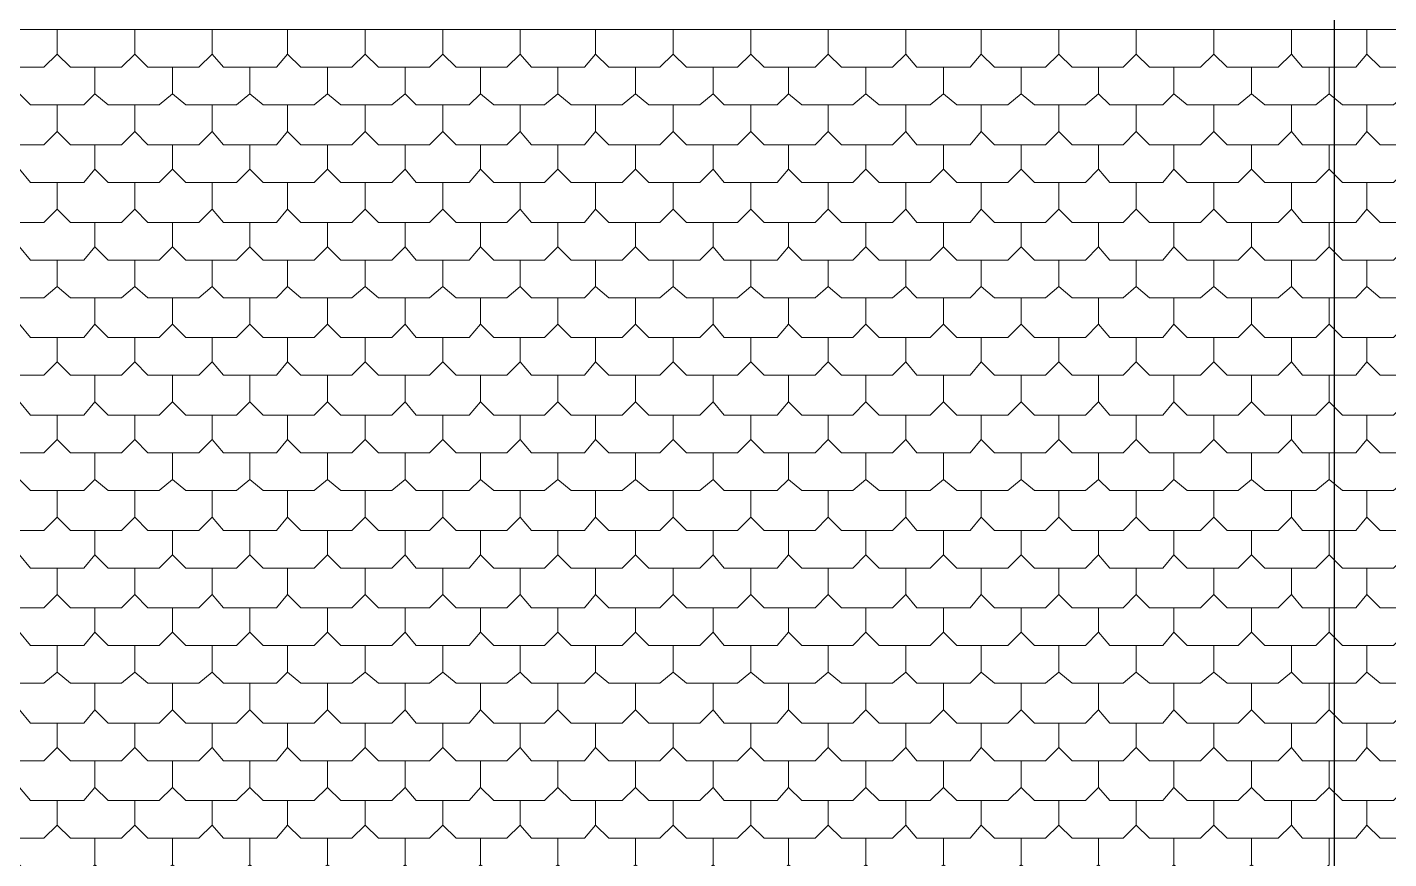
# Model space of a CAD drawing. Header units: millimetres. Extents: x -59 to 47, y 152 to 919.
# Drawn here: x -0.12 to 7.76, y 612.85 to 617.66 of the extents above; entities that cross this region are included whole.
import ezdxf

# ---------------------------------------------------------------- set-up
doc = ezdxf.new("R2010")
doc.units = ezdxf.units.MM
doc.layers.add('PDF_014408$BL-ROOF', color=7, linetype='Continuous')

msp = doc.modelspace()

# ---------------------------------------------------------------- linework, layer by layer
msp.add_line((7.4469, 490.7135), (7.4469, 822.7256))
at = {"layer": 'PDF_014408$BL-ROOF', "lineweight": 9}
msp.add_lwpolyline([(-49.6944, 617.6501), (-40.2316, 608.1873), (-32.5383, 608.1873), (-32.5383, 615.7909), (-9.4968, 615.7909), (-9.4968, 609.2259), (7.7619, 609.2259), (7.7619, 608.7771), (16.6349, 617.6501)], close=True, dxfattribs=at)
for points in [[(-0.393, 617.509), (-0.316, 617.4321), (-0.0211, 617.4321), (0.0558, 617.509), (0.0558, 617.6501)], [(0.0558, 617.509), (0.1327, 617.4321), (0.4276, 617.4321), (0.5046, 617.509), (0.5046, 617.6501)], [(0.5046, 617.509), (0.5815, 617.4321), (0.8764, 617.4321), (0.9533, 617.509), (0.9533, 617.6501)], [(0.9533, 617.509), (1.0175, 617.4321), (1.3252, 617.4321), (1.3893, 617.509), (1.3893, 617.6501)], [(1.3893, 617.509), (1.4662, 617.4321), (1.7611, 617.4321), (1.8381, 617.509), (1.8381, 617.6501)], [(1.8381, 617.509), (1.915, 617.4321), (2.2099, 617.4321), (2.2869, 617.509), (2.2869, 617.6501)], [(2.2869, 617.509), (2.3638, 617.4321), (2.6587, 617.4321), (2.7356, 617.509), (2.7356, 617.6501)], [(2.7356, 617.509), (2.7997, 617.4321), (3.1075, 617.4321), (3.1716, 617.509), (3.1716, 617.6501)], [(3.1716, 617.509), (3.2485, 617.4321), (3.5434, 617.4321), (3.6204, 617.509), (3.6204, 617.6501)], [(3.6204, 617.509), (3.6973, 617.4321), (3.9922, 617.4321), (4.0691, 617.509), (4.0691, 617.6501)], [(4.0691, 617.509), (4.1461, 617.4321), (4.441, 617.4321), (4.5179, 617.509), (4.5179, 617.6501)], [(4.5179, 617.509), (4.5949, 617.4321), (4.8898, 617.4321), (4.9667, 617.509), (4.9667, 617.6501)], [(4.9667, 617.509), (5.0308, 617.4321), (5.3385, 617.4321), (5.4027, 617.509), (5.4027, 617.6501)], [(5.4027, 617.509), (5.4796, 617.4321), (5.7745, 617.4321), (5.8514, 617.509), (5.8514, 617.6501)], [(5.8514, 617.509), (5.9284, 617.4321), (6.2233, 617.4321), (6.3002, 617.509), (6.3002, 617.6501)], [(6.3002, 617.509), (6.3771, 617.4321), (6.6721, 617.4321), (6.749, 617.509), (6.749, 617.6501)], [(6.749, 617.509), (6.8259, 617.4321), (7.1208, 617.4321), (7.1978, 617.509), (7.1978, 617.6501)], [(7.1978, 617.509), (7.2619, 617.4321), (7.5696, 617.4321), (7.6337, 617.509), (7.6337, 617.6501)], [(7.6337, 617.509), (7.7107, 617.4321), (8.0056, 617.4321), (8.0825, 617.509), (8.0825, 617.6501)], [(-0.1622, 617.2782), (-0.0981, 617.2141), (0.2097, 617.2141), (0.2738, 617.2782), (0.2738, 617.4321)], [(0.2738, 617.2782), (0.3507, 617.2141), (0.6456, 617.2141), (0.7225, 617.2782), (0.7225, 617.4321)], [(0.7225, 617.2782), (0.7995, 617.2141), (1.0944, 617.2141), (1.1713, 617.2782), (1.1713, 617.4321)], [(1.1713, 617.2782), (1.2483, 617.2141), (1.5432, 617.2141), (1.6201, 617.2782), (1.6201, 617.4321)], [(1.6201, 617.2782), (1.697, 617.2141), (1.9919, 617.2141), (2.0689, 617.2782), (2.0689, 617.4321)], [(2.0689, 617.2782), (2.133, 617.2141), (2.4407, 617.2141), (2.5048, 617.2782), (2.5048, 617.4321)], [(2.5048, 617.2782), (2.5818, 617.2141), (2.8767, 617.2141), (2.9536, 617.2782), (2.9536, 617.4321)], [(2.9536, 617.2782), (3.0305, 617.2141), (3.3255, 617.2141), (3.4024, 617.2782), (3.4024, 617.4321)], [(3.4024, 617.2782), (3.4793, 617.2141), (3.7742, 617.2141), (3.8512, 617.2782), (3.8512, 617.4321)], [(3.8512, 617.2782), (3.9153, 617.2141), (4.223, 617.2141), (4.2871, 617.2782), (4.2871, 617.4321)], [(4.2871, 617.2782), (4.3641, 617.2141), (4.659, 617.2141), (4.7359, 617.2782), (4.7359, 617.4321)], [(4.7359, 617.2782), (4.8128, 617.2141), (5.1077, 617.2141), (5.1847, 617.2782), (5.1847, 617.4321)], [(5.1847, 617.2782), (5.2616, 617.2141), (5.5565, 617.2141), (5.6335, 617.2782), (5.6335, 617.4321)], [(5.6335, 617.2782), (5.7104, 617.2141), (6.0053, 617.2141), (6.0822, 617.2782), (6.0822, 617.4321)], [(6.0822, 617.2782), (6.1463, 617.2141), (6.4541, 617.2141), (6.5182, 617.2782), (6.5182, 617.4321)], [(6.5182, 617.2782), (6.5951, 617.2141), (6.89, 617.2141), (6.967, 617.2782), (6.967, 617.4321)], [(6.967, 617.2782), (7.0439, 617.2141), (7.3388, 617.2141), (7.4157, 617.2782), (7.4157, 617.4321)], [(7.4157, 617.2782), (7.4927, 617.2141), (7.7876, 617.2141), (7.8645, 617.2782), (7.8645, 617.4321)], [(-0.393, 617.0603), (-0.316, 616.9833), (-0.0211, 616.9833), (0.0558, 617.0603), (0.0558, 617.2141)], [(0.0558, 617.0603), (0.1327, 616.9833), (0.4276, 616.9833), (0.5046, 617.0603), (0.5046, 617.2141)], [(0.5046, 617.0603), (0.5815, 616.9833), (0.8764, 616.9833), (0.9533, 617.0603), (0.9533, 617.2141)], [(0.9533, 617.0603), (1.0175, 616.9833), (1.3252, 616.9833), (1.3893, 617.0603), (1.3893, 617.2141)], [(1.3893, 617.0603), (1.4662, 616.9833), (1.7611, 616.9833), (1.8381, 617.0603), (1.8381, 617.2141)], [(1.8381, 617.0603), (1.915, 616.9833), (2.2099, 616.9833), (2.2869, 617.0603), (2.2869, 617.2141)], [(2.2869, 617.0603), (2.3638, 616.9833), (2.6587, 616.9833), (2.7356, 617.0603), (2.7356, 617.2141)], [(2.7356, 617.0603), (2.7997, 616.9833), (3.1075, 616.9833), (3.1716, 617.0603), (3.1716, 617.2141)], [(3.1716, 617.0603), (3.2485, 616.9833), (3.5434, 616.9833), (3.6204, 617.0603), (3.6204, 617.2141)], [(3.6204, 617.0603), (3.6973, 616.9833), (3.9922, 616.9833), (4.0691, 617.0603), (4.0691, 617.2141)], [(4.0691, 617.0603), (4.1461, 616.9833), (4.441, 616.9833), (4.5179, 617.0603), (4.5179, 617.2141)], [(4.5179, 617.0603), (4.5949, 616.9833), (4.8898, 616.9833), (4.9667, 617.0603), (4.9667, 617.2141)], [(4.9667, 617.0603), (5.0308, 616.9833), (5.3385, 616.9833), (5.4027, 617.0603), (5.4027, 617.2141)], [(5.4027, 617.0603), (5.4796, 616.9833), (5.7745, 616.9833), (5.8514, 617.0603), (5.8514, 617.2141)], [(5.8514, 617.0603), (5.9284, 616.9833), (6.2233, 616.9833), (6.3002, 617.0603), (6.3002, 617.2141)], [(6.3002, 617.0603), (6.3771, 616.9833), (6.6721, 616.9833), (6.749, 617.0603), (6.749, 617.2141)], [(6.749, 617.0603), (6.8259, 616.9833), (7.1208, 616.9833), (7.1978, 617.0603), (7.1978, 617.2141)], [(7.1978, 617.0603), (7.2619, 616.9833), (7.5696, 616.9833), (7.6337, 617.0603), (7.6337, 617.2141)], [(7.6337, 617.0603), (7.7107, 616.9833), (8.0056, 616.9833), (8.0825, 617.0603), (8.0825, 617.2141)], [(-0.1622, 616.8423), (-0.0981, 616.7653), (0.2097, 616.7653), (0.2738, 616.8423), (0.2738, 616.9833)], [(0.2738, 616.8423), (0.3507, 616.7653), (0.6456, 616.7653), (0.7225, 616.8423), (0.7225, 616.9833)], [(0.7225, 616.8423), (0.7995, 616.7653), (1.0944, 616.7653), (1.1713, 616.8423), (1.1713, 616.9833)], [(1.1713, 616.8423), (1.2483, 616.7653), (1.5432, 616.7653), (1.6201, 616.8423), (1.6201, 616.9833)], [(1.6201, 616.8423), (1.697, 616.7653), (1.9919, 616.7653), (2.0689, 616.8423), (2.0689, 616.9833)], [(2.0689, 616.8423), (2.133, 616.7653), (2.4407, 616.7653), (2.5048, 616.8423), (2.5048, 616.9833)], [(2.5048, 616.8423), (2.5818, 616.7653), (2.8767, 616.7653), (2.9536, 616.8423), (2.9536, 616.9833)], [(2.9536, 616.8423), (3.0305, 616.7653), (3.3255, 616.7653), (3.4024, 616.8423), (3.4024, 616.9833)], [(3.4024, 616.8423), (3.4793, 616.7653), (3.7742, 616.7653), (3.8512, 616.8423), (3.8512, 616.9833)], [(3.8512, 616.8423), (3.9153, 616.7653), (4.223, 616.7653), (4.2871, 616.8423), (4.2871, 616.9833)], [(4.2871, 616.8423), (4.3641, 616.7653), (4.659, 616.7653), (4.7359, 616.8423), (4.7359, 616.9833)], [(4.7359, 616.8423), (4.8128, 616.7653), (5.1077, 616.7653), (5.1847, 616.8423), (5.1847, 616.9833)], [(5.1847, 616.8423), (5.2616, 616.7653), (5.5565, 616.7653), (5.6335, 616.8423), (5.6335, 616.9833)], [(5.6335, 616.8423), (5.7104, 616.7653), (6.0053, 616.7653), (6.0822, 616.8423), (6.0822, 616.9833)], [(6.0822, 616.8423), (6.1463, 616.7653), (6.4541, 616.7653), (6.5182, 616.8423), (6.5182, 616.9833)], [(6.5182, 616.8423), (6.5951, 616.7653), (6.89, 616.7653), (6.967, 616.8423), (6.967, 616.9833)], [(6.967, 616.8423), (7.0439, 616.7653), (7.3388, 616.7653), (7.4157, 616.8423), (7.4157, 616.9833)], [(7.4157, 616.8423), (7.4927, 616.7653), (7.7876, 616.7653), (7.8645, 616.8423), (7.8645, 616.9833)], [(-0.393, 616.6115), (-0.316, 616.5345), (-0.0211, 616.5345), (0.0558, 616.6115), (0.0558, 616.7653)], [(0.0558, 616.6115), (0.1327, 616.5345), (0.4276, 616.5345), (0.5046, 616.6115), (0.5046, 616.7653)], [(0.5046, 616.6115), (0.5815, 616.5345), (0.8764, 616.5345), (0.9533, 616.6115), (0.9533, 616.7653)], [(0.9533, 616.6115), (1.0175, 616.5345), (1.3252, 616.5345), (1.3893, 616.6115), (1.3893, 616.7653)], [(1.3893, 616.6115), (1.4662, 616.5345), (1.7611, 616.5345), (1.8381, 616.6115), (1.8381, 616.7653)], [(1.8381, 616.6115), (1.915, 616.5345), (2.2099, 616.5345), (2.2869, 616.6115), (2.2869, 616.7653)], [(2.2869, 616.6115), (2.3638, 616.5345), (2.6587, 616.5345), (2.7356, 616.6115), (2.7356, 616.7653)], [(2.7356, 616.6115), (2.7997, 616.5345), (3.1075, 616.5345), (3.1716, 616.6115), (3.1716, 616.7653)], [(3.1716, 616.6115), (3.2485, 616.5345), (3.5434, 616.5345), (3.6204, 616.6115), (3.6204, 616.7653)], [(3.6204, 616.6115), (3.6973, 616.5345), (3.9922, 616.5345), (4.0691, 616.6115), (4.0691, 616.7653)], [(4.0691, 616.6115), (4.1461, 616.5345), (4.441, 616.5345), (4.5179, 616.6115), (4.5179, 616.7653)], [(4.5179, 616.6115), (4.5949, 616.5345), (4.8898, 616.5345), (4.9667, 616.6115), (4.9667, 616.7653)], [(4.9667, 616.6115), (5.0308, 616.5345), (5.3385, 616.5345), (5.4027, 616.6115), (5.4027, 616.7653)], [(5.4027, 616.6115), (5.4796, 616.5345), (5.7745, 616.5345), (5.8514, 616.6115), (5.8514, 616.7653)], [(5.8514, 616.6115), (5.9284, 616.5345), (6.2233, 616.5345), (6.3002, 616.6115), (6.3002, 616.7653)], [(6.3002, 616.6115), (6.3771, 616.5345), (6.6721, 616.5345), (6.749, 616.6115), (6.749, 616.7653)], [(6.749, 616.6115), (6.8259, 616.5345), (7.1208, 616.5345), (7.1978, 616.6115), (7.1978, 616.7653)], [(7.1978, 616.6115), (7.2619, 616.5345), (7.5696, 616.5345), (7.6337, 616.6115), (7.6337, 616.7653)], [(7.6337, 616.6115), (7.7107, 616.5345), (8.0056, 616.5345), (8.0825, 616.6115), (8.0825, 616.7653)], [(-0.1622, 616.3935), (-0.0981, 616.3166), (0.2097, 616.3166), (0.2738, 616.3935), (0.2738, 616.5345)], [(0.2738, 616.3935), (0.3507, 616.3166), (0.6456, 616.3166), (0.7225, 616.3935), (0.7225, 616.5345)], [(0.7225, 616.3935), (0.7995, 616.3166), (1.0944, 616.3166), (1.1713, 616.3935), (1.1713, 616.5345)], [(1.1713, 616.3935), (1.2483, 616.3166), (1.5432, 616.3166), (1.6201, 616.3935), (1.6201, 616.5345)], [(1.6201, 616.3935), (1.697, 616.3166), (1.9919, 616.3166), (2.0689, 616.3935), (2.0689, 616.5345)], [(2.0689, 616.3935), (2.133, 616.3166), (2.4407, 616.3166), (2.5048, 616.3935), (2.5048, 616.5345)], [(2.5048, 616.3935), (2.5818, 616.3166), (2.8767, 616.3166), (2.9536, 616.3935), (2.9536, 616.5345)], [(2.9536, 616.3935), (3.0305, 616.3166), (3.3255, 616.3166), (3.4024, 616.3935), (3.4024, 616.5345)], [(3.4024, 616.3935), (3.4793, 616.3166), (3.7742, 616.3166), (3.8512, 616.3935), (3.8512, 616.5345)], [(3.8512, 616.3935), (3.9153, 616.3166), (4.223, 616.3166), (4.2871, 616.3935), (4.2871, 616.5345)], [(4.2871, 616.3935), (4.3641, 616.3166), (4.659, 616.3166), (4.7359, 616.3935), (4.7359, 616.5345)], [(4.7359, 616.3935), (4.8128, 616.3166), (5.1077, 616.3166), (5.1847, 616.3935), (5.1847, 616.5345)], [(5.1847, 616.3935), (5.2616, 616.3166), (5.5565, 616.3166), (5.6335, 616.3935), (5.6335, 616.5345)], [(5.6335, 616.3935), (5.7104, 616.3166), (6.0053, 616.3166), (6.0822, 616.3935), (6.0822, 616.5345)], [(6.0822, 616.3935), (6.1463, 616.3166), (6.4541, 616.3166), (6.5182, 616.3935), (6.5182, 616.5345)], [(6.5182, 616.3935), (6.5951, 616.3166), (6.89, 616.3166), (6.967, 616.3935), (6.967, 616.5345)], [(6.967, 616.3935), (7.0439, 616.3166), (7.3388, 616.3166), (7.4157, 616.3935), (7.4157, 616.5345)], [(7.4157, 616.3935), (7.4927, 616.3166), (7.7876, 616.3166), (7.8645, 616.3935), (7.8645, 616.5345)], [(-0.393, 616.1627), (-0.316, 616.0986), (-0.0211, 616.0986), (0.0558, 616.1627), (0.0558, 616.3166)], [(0.0558, 616.1627), (0.1327, 616.0986), (0.4276, 616.0986), (0.5046, 616.1627), (0.5046, 616.3166)], [(0.5046, 616.1627), (0.5815, 616.0986), (0.8764, 616.0986), (0.9533, 616.1627), (0.9533, 616.3166)], [(0.9533, 616.1627), (1.0175, 616.0986), (1.3252, 616.0986), (1.3893, 616.1627), (1.3893, 616.3166)], [(1.3893, 616.1627), (1.4662, 616.0986), (1.7611, 616.0986), (1.8381, 616.1627), (1.8381, 616.3166)], [(1.8381, 616.1627), (1.915, 616.0986), (2.2099, 616.0986), (2.2869, 616.1627), (2.2869, 616.3166)], [(2.2869, 616.1627), (2.3638, 616.0986), (2.6587, 616.0986), (2.7356, 616.1627), (2.7356, 616.3166)], [(2.7356, 616.1627), (2.7997, 616.0986), (3.1075, 616.0986), (3.1716, 616.1627), (3.1716, 616.3166)], [(3.1716, 616.1627), (3.2485, 616.0986), (3.5434, 616.0986), (3.6204, 616.1627), (3.6204, 616.3166)], [(3.6204, 616.1627), (3.6973, 616.0986), (3.9922, 616.0986), (4.0691, 616.1627), (4.0691, 616.3166)], [(4.0691, 616.1627), (4.1461, 616.0986), (4.441, 616.0986), (4.5179, 616.1627), (4.5179, 616.3166)], [(4.5179, 616.1627), (4.5949, 616.0986), (4.8898, 616.0986), (4.9667, 616.1627), (4.9667, 616.3166)], [(4.9667, 616.1627), (5.0308, 616.0986), (5.3385, 616.0986), (5.4027, 616.1627), (5.4027, 616.3166)], [(5.4027, 616.1627), (5.4796, 616.0986), (5.7745, 616.0986), (5.8514, 616.1627), (5.8514, 616.3166)], [(5.8514, 616.1627), (5.9284, 616.0986), (6.2233, 616.0986), (6.3002, 616.1627), (6.3002, 616.3166)], [(6.3002, 616.1627), (6.3771, 616.0986), (6.6721, 616.0986), (6.749, 616.1627), (6.749, 616.3166)], [(6.749, 616.1627), (6.8259, 616.0986), (7.1208, 616.0986), (7.1978, 616.1627), (7.1978, 616.3166)], [(7.1978, 616.1627), (7.2619, 616.0986), (7.5696, 616.0986), (7.6337, 616.1627), (7.6337, 616.3166)], [(7.6337, 616.1627), (7.7107, 616.0986), (8.0056, 616.0986), (8.0825, 616.1627), (8.0825, 616.3166)], [(-0.1622, 615.9447), (-0.0981, 615.8678), (0.2097, 615.8678), (0.2738, 615.9447), (0.2738, 616.0986)], [(0.2738, 615.9447), (0.3507, 615.8678), (0.6456, 615.8678), (0.7225, 615.9447), (0.7225, 616.0986)], [(0.7225, 615.9447), (0.7995, 615.8678), (1.0944, 615.8678), (1.1713, 615.9447), (1.1713, 616.0986)], [(1.1713, 615.9447), (1.2483, 615.8678), (1.5432, 615.8678), (1.6201, 615.9447), (1.6201, 616.0986)], [(1.6201, 615.9447), (1.697, 615.8678), (1.9919, 615.8678), (2.0689, 615.9447), (2.0689, 616.0986)], [(2.0689, 615.9447), (2.133, 615.8678), (2.4407, 615.8678), (2.5048, 615.9447), (2.5048, 616.0986)], [(2.5048, 615.9447), (2.5818, 615.8678), (2.8767, 615.8678), (2.9536, 615.9447), (2.9536, 616.0986)], [(2.9536, 615.9447), (3.0305, 615.8678), (3.3255, 615.8678), (3.4024, 615.9447), (3.4024, 616.0986)], [(3.4024, 615.9447), (3.4793, 615.8678), (3.7742, 615.8678), (3.8512, 615.9447), (3.8512, 616.0986)], [(3.8512, 615.9447), (3.9153, 615.8678), (4.223, 615.8678), (4.2871, 615.9447), (4.2871, 616.0986)], [(4.2871, 615.9447), (4.3641, 615.8678), (4.659, 615.8678), (4.7359, 615.9447), (4.7359, 616.0986)], [(4.7359, 615.9447), (4.8128, 615.8678), (5.1077, 615.8678), (5.1847, 615.9447), (5.1847, 616.0986)], [(5.1847, 615.9447), (5.2616, 615.8678), (5.5565, 615.8678), (5.6335, 615.9447), (5.6335, 616.0986)], [(5.6335, 615.9447), (5.7104, 615.8678), (6.0053, 615.8678), (6.0822, 615.9447), (6.0822, 616.0986)], [(6.0822, 615.9447), (6.1463, 615.8678), (6.4541, 615.8678), (6.5182, 615.9447), (6.5182, 616.0986)], [(6.5182, 615.9447), (6.5951, 615.8678), (6.89, 615.8678), (6.967, 615.9447), (6.967, 616.0986)], [(6.967, 615.9447), (7.0439, 615.8678), (7.3388, 615.8678), (7.4157, 615.9447), (7.4157, 616.0986)], [(7.4157, 615.9447), (7.4927, 615.8678), (7.7876, 615.8678), (7.8645, 615.9447), (7.8645, 616.0986)], [(-0.393, 615.7267), (-0.316, 615.6498), (-0.0211, 615.6498), (0.0558, 615.7267), (0.0558, 615.8678)], [(0.0558, 615.7267), (0.1327, 615.6498), (0.4276, 615.6498), (0.5046, 615.7267), (0.5046, 615.8678)], [(0.5046, 615.7267), (0.5815, 615.6498), (0.8764, 615.6498), (0.9533, 615.7267), (0.9533, 615.8678)], [(0.9533, 615.7267), (1.0175, 615.6498), (1.3252, 615.6498), (1.3893, 615.7267), (1.3893, 615.8678)], [(1.3893, 615.7267), (1.4662, 615.6498), (1.7611, 615.6498), (1.8381, 615.7267), (1.8381, 615.8678)], [(1.8381, 615.7267), (1.915, 615.6498), (2.2099, 615.6498), (2.2869, 615.7267), (2.2869, 615.8678)], [(2.2869, 615.7267), (2.3638, 615.6498), (2.6587, 615.6498), (2.7356, 615.7267), (2.7356, 615.8678)], [(2.7356, 615.7267), (2.7997, 615.6498), (3.1075, 615.6498), (3.1716, 615.7267), (3.1716, 615.8678)], [(3.1716, 615.7267), (3.2485, 615.6498), (3.5434, 615.6498), (3.6204, 615.7267), (3.6204, 615.8678)], [(3.6204, 615.7267), (3.6973, 615.6498), (3.9922, 615.6498), (4.0691, 615.7267), (4.0691, 615.8678)], [(4.0691, 615.7267), (4.1461, 615.6498), (4.441, 615.6498), (4.5179, 615.7267), (4.5179, 615.8678)], [(4.5179, 615.7267), (4.5949, 615.6498), (4.8898, 615.6498), (4.9667, 615.7267), (4.9667, 615.8678)], [(4.9667, 615.7267), (5.0308, 615.6498), (5.3385, 615.6498), (5.4027, 615.7267), (5.4027, 615.8678)], [(5.4027, 615.7267), (5.4796, 615.6498), (5.7745, 615.6498), (5.8514, 615.7267), (5.8514, 615.8678)], [(5.8514, 615.7267), (5.9284, 615.6498), (6.2233, 615.6498), (6.3002, 615.7267), (6.3002, 615.8678)], [(6.3002, 615.7267), (6.3771, 615.6498), (6.6721, 615.6498), (6.749, 615.7267), (6.749, 615.8678)], [(6.749, 615.7267), (6.8259, 615.6498), (7.1208, 615.6498), (7.1978, 615.7267), (7.1978, 615.8678)], [(7.1978, 615.7267), (7.2619, 615.6498), (7.5696, 615.6498), (7.6337, 615.7267), (7.6337, 615.8678)], [(7.6337, 615.7267), (7.7107, 615.6498), (8.0056, 615.6498), (8.0825, 615.7267), (8.0825, 615.8678)], [(-0.1622, 615.4959), (-0.0981, 615.419), (0.2097, 615.419), (0.2738, 615.4959), (0.2738, 615.6498)], [(0.2738, 615.4959), (0.3507, 615.419), (0.6456, 615.419), (0.7225, 615.4959), (0.7225, 615.6498)], [(0.7225, 615.4959), (0.7995, 615.419), (1.0944, 615.419), (1.1713, 615.4959), (1.1713, 615.6498)], [(1.1713, 615.4959), (1.2483, 615.419), (1.5432, 615.419), (1.6201, 615.4959), (1.6201, 615.6498)], [(1.6201, 615.4959), (1.697, 615.419), (1.9919, 615.419), (2.0689, 615.4959), (2.0689, 615.6498)], [(2.0689, 615.4959), (2.133, 615.419), (2.4407, 615.419), (2.5048, 615.4959), (2.5048, 615.6498)], [(2.5048, 615.4959), (2.5818, 615.419), (2.8767, 615.419), (2.9536, 615.4959), (2.9536, 615.6498)], [(2.9536, 615.4959), (3.0305, 615.419), (3.3255, 615.419), (3.4024, 615.4959), (3.4024, 615.6498)], [(3.4024, 615.4959), (3.4793, 615.419), (3.7742, 615.419), (3.8512, 615.4959), (3.8512, 615.6498)], [(3.8512, 615.4959), (3.9153, 615.419), (4.223, 615.419), (4.2871, 615.4959), (4.2871, 615.6498)], [(4.2871, 615.4959), (4.3641, 615.419), (4.659, 615.419), (4.7359, 615.4959), (4.7359, 615.6498)], [(4.7359, 615.4959), (4.8128, 615.419), (5.1077, 615.419), (5.1847, 615.4959), (5.1847, 615.6498)], [(5.1847, 615.4959), (5.2616, 615.419), (5.5565, 615.419), (5.6335, 615.4959), (5.6335, 615.6498)], [(5.6335, 615.4959), (5.7104, 615.419), (6.0053, 615.419), (6.0822, 615.4959), (6.0822, 615.6498)], [(6.0822, 615.4959), (6.1463, 615.419), (6.4541, 615.419), (6.5182, 615.4959), (6.5182, 615.6498)], [(6.5182, 615.4959), (6.5951, 615.419), (6.89, 615.419), (6.967, 615.4959), (6.967, 615.6498)], [(6.967, 615.4959), (7.0439, 615.419), (7.3388, 615.419), (7.4157, 615.4959), (7.4157, 615.6498)], [(7.4157, 615.4959), (7.4927, 615.419), (7.7876, 615.419), (7.8645, 615.4959), (7.8645, 615.6498)], [(-0.393, 615.278), (-0.316, 615.201), (-0.0211, 615.201), (0.0558, 615.278), (0.0558, 615.419)], [(0.0558, 615.278), (0.1327, 615.201), (0.4276, 615.201), (0.5046, 615.278), (0.5046, 615.419)], [(0.5046, 615.278), (0.5815, 615.201), (0.8764, 615.201), (0.9533, 615.278), (0.9533, 615.419)], [(0.9533, 615.278), (1.0175, 615.201), (1.3252, 615.201), (1.3893, 615.278), (1.3893, 615.419)], [(1.3893, 615.278), (1.4662, 615.201), (1.7611, 615.201), (1.8381, 615.278), (1.8381, 615.419)], [(1.8381, 615.278), (1.915, 615.201), (2.2099, 615.201), (2.2869, 615.278), (2.2869, 615.419)], [(2.2869, 615.278), (2.3638, 615.201), (2.6587, 615.201), (2.7356, 615.278), (2.7356, 615.419)], [(2.7356, 615.278), (2.7997, 615.201), (3.1075, 615.201), (3.1716, 615.278), (3.1716, 615.419)], [(3.1716, 615.278), (3.2485, 615.201), (3.5434, 615.201), (3.6204, 615.278), (3.6204, 615.419)], [(3.6204, 615.278), (3.6973, 615.201), (3.9922, 615.201), (4.0691, 615.278), (4.0691, 615.419)], [(4.0691, 615.278), (4.1461, 615.201), (4.441, 615.201), (4.5179, 615.278), (4.5179, 615.419)], [(4.5179, 615.278), (4.5949, 615.201), (4.8898, 615.201), (4.9667, 615.278), (4.9667, 615.419)], [(4.9667, 615.278), (5.0308, 615.201), (5.3385, 615.201), (5.4027, 615.278), (5.4027, 615.419)], [(5.4027, 615.278), (5.4796, 615.201), (5.7745, 615.201), (5.8514, 615.278), (5.8514, 615.419)], [(5.8514, 615.278), (5.9284, 615.201), (6.2233, 615.201), (6.3002, 615.278), (6.3002, 615.419)], [(6.3002, 615.278), (6.3771, 615.201), (6.6721, 615.201), (6.749, 615.278), (6.749, 615.419)], [(6.749, 615.278), (6.8259, 615.201), (7.1208, 615.201), (7.1978, 615.278), (7.1978, 615.419)], [(7.1978, 615.278), (7.2619, 615.201), (7.5696, 615.201), (7.6337, 615.278), (7.6337, 615.419)], [(7.6337, 615.278), (7.7107, 615.201), (8.0056, 615.201), (8.0825, 615.278), (8.0825, 615.419)], [(-0.1622, 615.0472), (-0.0981, 614.9831), (0.2097, 614.9831), (0.2738, 615.0472), (0.2738, 615.201)], [(0.2738, 615.0472), (0.3507, 614.9831), (0.6456, 614.9831), (0.7225, 615.0472), (0.7225, 615.201)], [(0.7225, 615.0472), (0.7995, 614.9831), (1.0944, 614.9831), (1.1713, 615.0472), (1.1713, 615.201)], [(1.1713, 615.0472), (1.2483, 614.9831), (1.5432, 614.9831), (1.6201, 615.0472), (1.6201, 615.201)], [(1.6201, 615.0472), (1.697, 614.9831), (1.9919, 614.9831), (2.0689, 615.0472), (2.0689, 615.201)], [(2.0689, 615.0472), (2.133, 614.9831), (2.4407, 614.9831), (2.5048, 615.0472), (2.5048, 615.201)], [(2.5048, 615.0472), (2.5818, 614.9831), (2.8767, 614.9831), (2.9536, 615.0472), (2.9536, 615.201)], [(2.9536, 615.0472), (3.0305, 614.9831), (3.3255, 614.9831), (3.4024, 615.0472), (3.4024, 615.201)], [(3.4024, 615.0472), (3.4793, 614.9831), (3.7742, 614.9831), (3.8512, 615.0472), (3.8512, 615.201)], [(3.8512, 615.0472), (3.9153, 614.9831), (4.223, 614.9831), (4.2871, 615.0472), (4.2871, 615.201)], [(4.2871, 615.0472), (4.3641, 614.9831), (4.659, 614.9831), (4.7359, 615.0472), (4.7359, 615.201)], [(4.7359, 615.0472), (4.8128, 614.9831), (5.1077, 614.9831), (5.1847, 615.0472), (5.1847, 615.201)], [(5.1847, 615.0472), (5.2616, 614.9831), (5.5565, 614.9831), (5.6335, 615.0472), (5.6335, 615.201)], [(5.6335, 615.0472), (5.7104, 614.9831), (6.0053, 614.9831), (6.0822, 615.0472), (6.0822, 615.201)], [(6.0822, 615.0472), (6.1463, 614.9831), (6.4541, 614.9831), (6.5182, 615.0472), (6.5182, 615.201)], [(6.5182, 615.0472), (6.5951, 614.9831), (6.89, 614.9831), (6.967, 615.0472), (6.967, 615.201)], [(6.967, 615.0472), (7.0439, 614.9831), (7.3388, 614.9831), (7.4157, 615.0472), (7.4157, 615.201)], [(7.4157, 615.0472), (7.4927, 614.9831), (7.7876, 614.9831), (7.8645, 615.0472), (7.8645, 615.201)], [(-0.393, 614.8292), (-0.316, 614.7523), (-0.0211, 614.7523), (0.0558, 614.8292), (0.0558, 614.9831)], [(0.0558, 614.8292), (0.1327, 614.7523), (0.4276, 614.7523), (0.5046, 614.8292), (0.5046, 614.9831)], [(0.5046, 614.8292), (0.5815, 614.7523), (0.8764, 614.7523), (0.9533, 614.8292), (0.9533, 614.9831)], [(0.9533, 614.8292), (1.0175, 614.7523), (1.3252, 614.7523), (1.3893, 614.8292), (1.3893, 614.9831)], [(1.3893, 614.8292), (1.4662, 614.7523), (1.7611, 614.7523), (1.8381, 614.8292), (1.8381, 614.9831)], [(1.8381, 614.8292), (1.915, 614.7523), (2.2099, 614.7523), (2.2869, 614.8292), (2.2869, 614.9831)], [(2.2869, 614.8292), (2.3638, 614.7523), (2.6587, 614.7523), (2.7356, 614.8292), (2.7356, 614.9831)], [(2.7356, 614.8292), (2.7997, 614.7523), (3.1075, 614.7523), (3.1716, 614.8292), (3.1716, 614.9831)], [(3.1716, 614.8292), (3.2485, 614.7523), (3.5434, 614.7523), (3.6204, 614.8292), (3.6204, 614.9831)], [(3.6204, 614.8292), (3.6973, 614.7523), (3.9922, 614.7523), (4.0691, 614.8292), (4.0691, 614.9831)], [(4.0691, 614.8292), (4.1461, 614.7523), (4.441, 614.7523), (4.5179, 614.8292), (4.5179, 614.9831)], [(4.5179, 614.8292), (4.5949, 614.7523), (4.8898, 614.7523), (4.9667, 614.8292), (4.9667, 614.9831)], [(4.9667, 614.8292), (5.0308, 614.7523), (5.3385, 614.7523), (5.4027, 614.8292), (5.4027, 614.9831)], [(5.4027, 614.8292), (5.4796, 614.7523), (5.7745, 614.7523), (5.8514, 614.8292), (5.8514, 614.9831)], [(5.8514, 614.8292), (5.9284, 614.7523), (6.2233, 614.7523), (6.3002, 614.8292), (6.3002, 614.9831)], [(6.3002, 614.8292), (6.3771, 614.7523), (6.6721, 614.7523), (6.749, 614.8292), (6.749, 614.9831)], [(6.749, 614.8292), (6.8259, 614.7523), (7.1208, 614.7523), (7.1978, 614.8292), (7.1978, 614.9831)], [(7.1978, 614.8292), (7.2619, 614.7523), (7.5696, 614.7523), (7.6337, 614.8292), (7.6337, 614.9831)], [(7.6337, 614.8292), (7.7107, 614.7523), (8.0056, 614.7523), (8.0825, 614.8292), (8.0825, 614.9831)], [(-0.1622, 614.6112), (-0.0981, 614.5343), (0.2097, 614.5343), (0.2738, 614.6112), (0.2738, 614.7523)], [(0.2738, 614.6112), (0.3507, 614.5343), (0.6456, 614.5343), (0.7225, 614.6112), (0.7225, 614.7523)], [(0.7225, 614.6112), (0.7995, 614.5343), (1.0944, 614.5343), (1.1713, 614.6112), (1.1713, 614.7523)], [(1.1713, 614.6112), (1.2483, 614.5343), (1.5432, 614.5343), (1.6201, 614.6112), (1.6201, 614.7523)], [(1.6201, 614.6112), (1.697, 614.5343), (1.9919, 614.5343), (2.0689, 614.6112), (2.0689, 614.7523)], [(2.0689, 614.6112), (2.133, 614.5343), (2.4407, 614.5343), (2.5048, 614.6112), (2.5048, 614.7523)], [(2.5048, 614.6112), (2.5818, 614.5343), (2.8767, 614.5343), (2.9536, 614.6112), (2.9536, 614.7523)], [(2.9536, 614.6112), (3.0305, 614.5343), (3.3255, 614.5343), (3.4024, 614.6112), (3.4024, 614.7523)], [(3.4024, 614.6112), (3.4793, 614.5343), (3.7742, 614.5343), (3.8512, 614.6112), (3.8512, 614.7523)], [(3.8512, 614.6112), (3.9153, 614.5343), (4.223, 614.5343), (4.2871, 614.6112), (4.2871, 614.7523)], [(4.2871, 614.6112), (4.3641, 614.5343), (4.659, 614.5343), (4.7359, 614.6112), (4.7359, 614.7523)], [(4.7359, 614.6112), (4.8128, 614.5343), (5.1077, 614.5343), (5.1847, 614.6112), (5.1847, 614.7523)], [(5.1847, 614.6112), (5.2616, 614.5343), (5.5565, 614.5343), (5.6335, 614.6112), (5.6335, 614.7523)], [(5.6335, 614.6112), (5.7104, 614.5343), (6.0053, 614.5343), (6.0822, 614.6112), (6.0822, 614.7523)], [(6.0822, 614.6112), (6.1463, 614.5343), (6.4541, 614.5343), (6.5182, 614.6112), (6.5182, 614.7523)], [(6.5182, 614.6112), (6.5951, 614.5343), (6.89, 614.5343), (6.967, 614.6112), (6.967, 614.7523)], [(6.967, 614.6112), (7.0439, 614.5343), (7.3388, 614.5343), (7.4157, 614.6112), (7.4157, 614.7523)], [(7.4157, 614.6112), (7.4927, 614.5343), (7.7876, 614.5343), (7.8645, 614.6112), (7.8645, 614.7523)], [(-0.393, 614.3804), (-0.316, 614.3035), (-0.0211, 614.3035), (0.0558, 614.3804), (0.0558, 614.5343)], [(0.0558, 614.3804), (0.1327, 614.3035), (0.4276, 614.3035), (0.5046, 614.3804), (0.5046, 614.5343)], [(0.5046, 614.3804), (0.5815, 614.3035), (0.8764, 614.3035), (0.9533, 614.3804), (0.9533, 614.5343)], [(0.9533, 614.3804), (1.0175, 614.3035), (1.3252, 614.3035), (1.3893, 614.3804), (1.3893, 614.5343)], [(1.3893, 614.3804), (1.4662, 614.3035), (1.7611, 614.3035), (1.8381, 614.3804), (1.8381, 614.5343)], [(1.8381, 614.3804), (1.915, 614.3035), (2.2099, 614.3035), (2.2869, 614.3804), (2.2869, 614.5343)], [(2.2869, 614.3804), (2.3638, 614.3035), (2.6587, 614.3035), (2.7356, 614.3804), (2.7356, 614.5343)], [(2.7356, 614.3804), (2.7997, 614.3035), (3.1075, 614.3035), (3.1716, 614.3804), (3.1716, 614.5343)], [(3.1716, 614.3804), (3.2485, 614.3035), (3.5434, 614.3035), (3.6204, 614.3804), (3.6204, 614.5343)], [(3.6204, 614.3804), (3.6973, 614.3035), (3.9922, 614.3035), (4.0691, 614.3804), (4.0691, 614.5343)], [(4.0691, 614.3804), (4.1461, 614.3035), (4.441, 614.3035), (4.5179, 614.3804), (4.5179, 614.5343)], [(4.5179, 614.3804), (4.5949, 614.3035), (4.8898, 614.3035), (4.9667, 614.3804), (4.9667, 614.5343)], [(4.9667, 614.3804), (5.0308, 614.3035), (5.3385, 614.3035), (5.4027, 614.3804), (5.4027, 614.5343)], [(5.4027, 614.3804), (5.4796, 614.3035), (5.7745, 614.3035), (5.8514, 614.3804), (5.8514, 614.5343)], [(5.8514, 614.3804), (5.9284, 614.3035), (6.2233, 614.3035), (6.3002, 614.3804), (6.3002, 614.5343)], [(6.3002, 614.3804), (6.3771, 614.3035), (6.6721, 614.3035), (6.749, 614.3804), (6.749, 614.5343)], [(6.749, 614.3804), (6.8259, 614.3035), (7.1208, 614.3035), (7.1978, 614.3804), (7.1978, 614.5343)], [(7.1978, 614.3804), (7.2619, 614.3035), (7.5696, 614.3035), (7.6337, 614.3804), (7.6337, 614.5343)], [(7.6337, 614.3804), (7.7107, 614.3035), (8.0056, 614.3035), (8.0825, 614.3804), (8.0825, 614.5343)], [(-0.1622, 614.1624), (-0.0981, 614.0855), (0.2097, 614.0855), (0.2738, 614.1624), (0.2738, 614.3035)], [(0.2738, 614.1624), (0.3507, 614.0855), (0.6456, 614.0855), (0.7225, 614.1624), (0.7225, 614.3035)], [(0.7225, 614.1624), (0.7995, 614.0855), (1.0944, 614.0855), (1.1713, 614.1624), (1.1713, 614.3035)], [(1.1713, 614.1624), (1.2483, 614.0855), (1.5432, 614.0855), (1.6201, 614.1624), (1.6201, 614.3035)], [(1.6201, 614.1624), (1.697, 614.0855), (1.9919, 614.0855), (2.0689, 614.1624), (2.0689, 614.3035)], [(2.0689, 614.1624), (2.133, 614.0855), (2.4407, 614.0855), (2.5048, 614.1624), (2.5048, 614.3035)], [(2.5048, 614.1624), (2.5818, 614.0855), (2.8767, 614.0855), (2.9536, 614.1624), (2.9536, 614.3035)], [(2.9536, 614.1624), (3.0305, 614.0855), (3.3255, 614.0855), (3.4024, 614.1624), (3.4024, 614.3035)], [(3.4024, 614.1624), (3.4793, 614.0855), (3.7742, 614.0855), (3.8512, 614.1624), (3.8512, 614.3035)], [(3.8512, 614.1624), (3.9153, 614.0855), (4.223, 614.0855), (4.2871, 614.1624), (4.2871, 614.3035)], [(4.2871, 614.1624), (4.3641, 614.0855), (4.659, 614.0855), (4.7359, 614.1624), (4.7359, 614.3035)], [(4.7359, 614.1624), (4.8128, 614.0855), (5.1077, 614.0855), (5.1847, 614.1624), (5.1847, 614.3035)], [(5.1847, 614.1624), (5.2616, 614.0855), (5.5565, 614.0855), (5.6335, 614.1624), (5.6335, 614.3035)], [(5.6335, 614.1624), (5.7104, 614.0855), (6.0053, 614.0855), (6.0822, 614.1624), (6.0822, 614.3035)], [(6.0822, 614.1624), (6.1463, 614.0855), (6.4541, 614.0855), (6.5182, 614.1624), (6.5182, 614.3035)], [(6.5182, 614.1624), (6.5951, 614.0855), (6.89, 614.0855), (6.967, 614.1624), (6.967, 614.3035)], [(6.967, 614.1624), (7.0439, 614.0855), (7.3388, 614.0855), (7.4157, 614.1624), (7.4157, 614.3035)], [(7.4157, 614.1624), (7.4927, 614.0855), (7.7876, 614.0855), (7.8645, 614.1624), (7.8645, 614.3035)], [(-0.393, 613.9316), (-0.316, 613.8675), (-0.0211, 613.8675), (0.0558, 613.9316), (0.0558, 614.0855)], [(0.0558, 613.9316), (0.1327, 613.8675), (0.4276, 613.8675), (0.5046, 613.9316), (0.5046, 614.0855)], [(0.5046, 613.9316), (0.5815, 613.8675), (0.8764, 613.8675), (0.9533, 613.9316), (0.9533, 614.0855)], [(0.9533, 613.9316), (1.0175, 613.8675), (1.3252, 613.8675), (1.3893, 613.9316), (1.3893, 614.0855)], [(1.3893, 613.9316), (1.4662, 613.8675), (1.7611, 613.8675), (1.8381, 613.9316), (1.8381, 614.0855)], [(1.8381, 613.9316), (1.915, 613.8675), (2.2099, 613.8675), (2.2869, 613.9316), (2.2869, 614.0855)], [(2.2869, 613.9316), (2.3638, 613.8675), (2.6587, 613.8675), (2.7356, 613.9316), (2.7356, 614.0855)], [(2.7356, 613.9316), (2.7997, 613.8675), (3.1075, 613.8675), (3.1716, 613.9316), (3.1716, 614.0855)], [(3.1716, 613.9316), (3.2485, 613.8675), (3.5434, 613.8675), (3.6204, 613.9316), (3.6204, 614.0855)], [(3.6204, 613.9316), (3.6973, 613.8675), (3.9922, 613.8675), (4.0691, 613.9316), (4.0691, 614.0855)], [(4.0691, 613.9316), (4.1461, 613.8675), (4.441, 613.8675), (4.5179, 613.9316), (4.5179, 614.0855)], [(4.5179, 613.9316), (4.5949, 613.8675), (4.8898, 613.8675), (4.9667, 613.9316), (4.9667, 614.0855)], [(4.9667, 613.9316), (5.0308, 613.8675), (5.3385, 613.8675), (5.4027, 613.9316), (5.4027, 614.0855)], [(5.4027, 613.9316), (5.4796, 613.8675), (5.7745, 613.8675), (5.8514, 613.9316), (5.8514, 614.0855)], [(5.8514, 613.9316), (5.9284, 613.8675), (6.2233, 613.8675), (6.3002, 613.9316), (6.3002, 614.0855)], [(6.3002, 613.9316), (6.3771, 613.8675), (6.6721, 613.8675), (6.749, 613.9316), (6.749, 614.0855)], [(6.749, 613.9316), (6.8259, 613.8675), (7.1208, 613.8675), (7.1978, 613.9316), (7.1978, 614.0855)], [(7.1978, 613.9316), (7.2619, 613.8675), (7.5696, 613.8675), (7.6337, 613.9316), (7.6337, 614.0855)], [(7.6337, 613.9316), (7.7107, 613.8675), (8.0056, 613.8675), (8.0825, 613.9316), (8.0825, 614.0855)], [(-0.1622, 613.7137), (-0.0981, 613.6367), (0.2097, 613.6367), (0.2738, 613.7137), (0.2738, 613.8675)], [(0.2738, 613.7137), (0.3507, 613.6367), (0.6456, 613.6367), (0.7225, 613.7137), (0.7225, 613.8675)], [(0.7225, 613.7137), (0.7995, 613.6367), (1.0944, 613.6367), (1.1713, 613.7137), (1.1713, 613.8675)], [(1.1713, 613.7137), (1.2483, 613.6367), (1.5432, 613.6367), (1.6201, 613.7137), (1.6201, 613.8675)], [(1.6201, 613.7137), (1.697, 613.6367), (1.9919, 613.6367), (2.0689, 613.7137), (2.0689, 613.8675)], [(2.0689, 613.7137), (2.133, 613.6367), (2.4407, 613.6367), (2.5048, 613.7137), (2.5048, 613.8675)], [(2.5048, 613.7137), (2.5818, 613.6367), (2.8767, 613.6367), (2.9536, 613.7137), (2.9536, 613.8675)], [(2.9536, 613.7137), (3.0305, 613.6367), (3.3255, 613.6367), (3.4024, 613.7137), (3.4024, 613.8675)], [(3.4024, 613.7137), (3.4793, 613.6367), (3.7742, 613.6367), (3.8512, 613.7137), (3.8512, 613.8675)], [(3.8512, 613.7137), (3.9153, 613.6367), (4.223, 613.6367), (4.2871, 613.7137), (4.2871, 613.8675)], [(4.2871, 613.7137), (4.3641, 613.6367), (4.659, 613.6367), (4.7359, 613.7137), (4.7359, 613.8675)], [(4.7359, 613.7137), (4.8128, 613.6367), (5.1077, 613.6367), (5.1847, 613.7137), (5.1847, 613.8675)], [(5.1847, 613.7137), (5.2616, 613.6367), (5.5565, 613.6367), (5.6335, 613.7137), (5.6335, 613.8675)], [(5.6335, 613.7137), (5.7104, 613.6367), (6.0053, 613.6367), (6.0822, 613.7137), (6.0822, 613.8675)], [(6.0822, 613.7137), (6.1463, 613.6367), (6.4541, 613.6367), (6.5182, 613.7137), (6.5182, 613.8675)], [(6.5182, 613.7137), (6.5951, 613.6367), (6.89, 613.6367), (6.967, 613.7137), (6.967, 613.8675)], [(6.967, 613.7137), (7.0439, 613.6367), (7.3388, 613.6367), (7.4157, 613.7137), (7.4157, 613.8675)], [(7.4157, 613.7137), (7.4927, 613.6367), (7.7876, 613.6367), (7.8645, 613.7137), (7.8645, 613.8675)], [(-0.393, 613.4957), (-0.316, 613.4187), (-0.0211, 613.4187), (0.0558, 613.4957), (0.0558, 613.6367)], [(0.0558, 613.4957), (0.1327, 613.4187), (0.4276, 613.4187), (0.5046, 613.4957), (0.5046, 613.6367)], [(0.5046, 613.4957), (0.5815, 613.4187), (0.8764, 613.4187), (0.9533, 613.4957), (0.9533, 613.6367)], [(0.9533, 613.4957), (1.0175, 613.4187), (1.3252, 613.4187), (1.3893, 613.4957), (1.3893, 613.6367)], [(1.3893, 613.4957), (1.4662, 613.4187), (1.7611, 613.4187), (1.8381, 613.4957), (1.8381, 613.6367)], [(1.8381, 613.4957), (1.915, 613.4187), (2.2099, 613.4187), (2.2869, 613.4957), (2.2869, 613.6367)], [(2.2869, 613.4957), (2.3638, 613.4187), (2.6587, 613.4187), (2.7356, 613.4957), (2.7356, 613.6367)], [(2.7356, 613.4957), (2.7997, 613.4187), (3.1075, 613.4187), (3.1716, 613.4957), (3.1716, 613.6367)], [(3.1716, 613.4957), (3.2485, 613.4187), (3.5434, 613.4187), (3.6204, 613.4957), (3.6204, 613.6367)], [(3.6204, 613.4957), (3.6973, 613.4187), (3.9922, 613.4187), (4.0691, 613.4957), (4.0691, 613.6367)], [(4.0691, 613.4957), (4.1461, 613.4187), (4.441, 613.4187), (4.5179, 613.4957), (4.5179, 613.6367)], [(4.5179, 613.4957), (4.5949, 613.4187), (4.8898, 613.4187), (4.9667, 613.4957), (4.9667, 613.6367)], [(4.9667, 613.4957), (5.0308, 613.4187), (5.3385, 613.4187), (5.4027, 613.4957), (5.4027, 613.6367)], [(5.4027, 613.4957), (5.4796, 613.4187), (5.7745, 613.4187), (5.8514, 613.4957), (5.8514, 613.6367)], [(5.8514, 613.4957), (5.9284, 613.4187), (6.2233, 613.4187), (6.3002, 613.4957), (6.3002, 613.6367)], [(6.3002, 613.4957), (6.3771, 613.4187), (6.6721, 613.4187), (6.749, 613.4957), (6.749, 613.6367)], [(6.749, 613.4957), (6.8259, 613.4187), (7.1208, 613.4187), (7.1978, 613.4957), (7.1978, 613.6367)], [(7.1978, 613.4957), (7.2619, 613.4187), (7.5696, 613.4187), (7.6337, 613.4957), (7.6337, 613.6367)], [(7.6337, 613.4957), (7.7107, 613.4187), (8.0056, 613.4187), (8.0825, 613.4957), (8.0825, 613.6367)], [(-0.1622, 613.2649), (-0.0981, 613.1879), (0.2097, 613.1879), (0.2738, 613.2649), (0.2738, 613.4187)], [(0.2738, 613.2649), (0.3507, 613.1879), (0.6456, 613.1879), (0.7225, 613.2649), (0.7225, 613.4187)], [(0.7225, 613.2649), (0.7995, 613.1879), (1.0944, 613.1879), (1.1713, 613.2649), (1.1713, 613.4187)], [(1.1713, 613.2649), (1.2483, 613.1879), (1.5432, 613.1879), (1.6201, 613.2649), (1.6201, 613.4187)], [(1.6201, 613.2649), (1.697, 613.1879), (1.9919, 613.1879), (2.0689, 613.2649), (2.0689, 613.4187)], [(2.0689, 613.2649), (2.133, 613.1879), (2.4407, 613.1879), (2.5048, 613.2649), (2.5048, 613.4187)], [(2.5048, 613.2649), (2.5818, 613.1879), (2.8767, 613.1879), (2.9536, 613.2649), (2.9536, 613.4187)], [(2.9536, 613.2649), (3.0305, 613.1879), (3.3255, 613.1879), (3.4024, 613.2649), (3.4024, 613.4187)], [(3.4024, 613.2649), (3.4793, 613.1879), (3.7742, 613.1879), (3.8512, 613.2649), (3.8512, 613.4187)], [(3.8512, 613.2649), (3.9153, 613.1879), (4.223, 613.1879), (4.2871, 613.2649), (4.2871, 613.4187)], [(4.2871, 613.2649), (4.3641, 613.1879), (4.659, 613.1879), (4.7359, 613.2649), (4.7359, 613.4187)], [(4.7359, 613.2649), (4.8128, 613.1879), (5.1077, 613.1879), (5.1847, 613.2649), (5.1847, 613.4187)], [(5.1847, 613.2649), (5.2616, 613.1879), (5.5565, 613.1879), (5.6335, 613.2649), (5.6335, 613.4187)], [(5.6335, 613.2649), (5.7104, 613.1879), (6.0053, 613.1879), (6.0822, 613.2649), (6.0822, 613.4187)], [(6.0822, 613.2649), (6.1463, 613.1879), (6.4541, 613.1879), (6.5182, 613.2649), (6.5182, 613.4187)], [(6.5182, 613.2649), (6.5951, 613.1879), (6.89, 613.1879), (6.967, 613.2649), (6.967, 613.4187)], [(6.967, 613.2649), (7.0439, 613.1879), (7.3388, 613.1879), (7.4157, 613.2649), (7.4157, 613.4187)], [(7.4157, 613.2649), (7.4927, 613.1879), (7.7876, 613.1879), (7.8645, 613.2649), (7.8645, 613.4187)], [(-0.393, 613.0469), (-0.316, 612.97), (-0.0211, 612.97), (0.0558, 613.0469), (0.0558, 613.1879)], [(0.0558, 613.0469), (0.1327, 612.97), (0.4276, 612.97), (0.5046, 613.0469), (0.5046, 613.1879)], [(0.5046, 613.0469), (0.5815, 612.97), (0.8764, 612.97), (0.9533, 613.0469), (0.9533, 613.1879)], [(0.9533, 613.0469), (1.0175, 612.97), (1.3252, 612.97), (1.3893, 613.0469), (1.3893, 613.1879)], [(1.3893, 613.0469), (1.4662, 612.97), (1.7611, 612.97), (1.8381, 613.0469), (1.8381, 613.1879)], [(1.8381, 613.0469), (1.915, 612.97), (2.2099, 612.97), (2.2869, 613.0469), (2.2869, 613.1879)], [(2.2869, 613.0469), (2.3638, 612.97), (2.6587, 612.97), (2.7356, 613.0469), (2.7356, 613.1879)], [(2.7356, 613.0469), (2.7997, 612.97), (3.1075, 612.97), (3.1716, 613.0469), (3.1716, 613.1879)], [(3.1716, 613.0469), (3.2485, 612.97), (3.5434, 612.97), (3.6204, 613.0469), (3.6204, 613.1879)], [(3.6204, 613.0469), (3.6973, 612.97), (3.9922, 612.97), (4.0691, 613.0469), (4.0691, 613.1879)], [(4.0691, 613.0469), (4.1461, 612.97), (4.441, 612.97), (4.5179, 613.0469), (4.5179, 613.1879)], [(4.5179, 613.0469), (4.5949, 612.97), (4.8898, 612.97), (4.9667, 613.0469), (4.9667, 613.1879)], [(4.9667, 613.0469), (5.0308, 612.97), (5.3385, 612.97), (5.4027, 613.0469), (5.4027, 613.1879)], [(5.4027, 613.0469), (5.4796, 612.97), (5.7745, 612.97), (5.8514, 613.0469), (5.8514, 613.1879)], [(5.8514, 613.0469), (5.9284, 612.97), (6.2233, 612.97), (6.3002, 613.0469), (6.3002, 613.1879)], [(6.3002, 613.0469), (6.3771, 612.97), (6.6721, 612.97), (6.749, 613.0469), (6.749, 613.1879)], [(6.749, 613.0469), (6.8259, 612.97), (7.1208, 612.97), (7.1978, 613.0469), (7.1978, 613.1879)], [(7.1978, 613.0469), (7.2619, 612.97), (7.5696, 612.97), (7.6337, 613.0469), (7.6337, 613.1879)], [(7.6337, 613.0469), (7.7107, 612.97), (8.0056, 612.97), (8.0825, 613.0469), (8.0825, 613.1879)], [(-0.1622, 612.8161), (-0.0981, 612.752), (0.2097, 612.752), (0.2738, 612.8161), (0.2738, 612.97)], [(0.2738, 612.8161), (0.3507, 612.752), (0.6456, 612.752), (0.7225, 612.8161), (0.7225, 612.97)], [(0.7225, 612.8161), (0.7995, 612.752), (1.0944, 612.752), (1.1713, 612.8161), (1.1713, 612.97)], [(1.1713, 612.8161), (1.2483, 612.752), (1.5432, 612.752), (1.6201, 612.8161), (1.6201, 612.97)], [(1.6201, 612.8161), (1.697, 612.752), (1.9919, 612.752), (2.0689, 612.8161), (2.0689, 612.97)], [(2.0689, 612.8161), (2.133, 612.752), (2.4407, 612.752), (2.5048, 612.8161), (2.5048, 612.97)], [(2.5048, 612.8161), (2.5818, 612.752), (2.8767, 612.752), (2.9536, 612.8161), (2.9536, 612.97)], [(2.9536, 612.8161), (3.0305, 612.752), (3.3255, 612.752), (3.4024, 612.8161), (3.4024, 612.97)], [(3.4024, 612.8161), (3.4793, 612.752), (3.7742, 612.752), (3.8512, 612.8161), (3.8512, 612.97)], [(3.8512, 612.8161), (3.9153, 612.752), (4.223, 612.752), (4.2871, 612.8161), (4.2871, 612.97)], [(4.2871, 612.8161), (4.3641, 612.752), (4.659, 612.752), (4.7359, 612.8161), (4.7359, 612.97)], [(4.7359, 612.8161), (4.8128, 612.752), (5.1077, 612.752), (5.1847, 612.8161), (5.1847, 612.97)], [(5.1847, 612.8161), (5.2616, 612.752), (5.5565, 612.752), (5.6335, 612.8161), (5.6335, 612.97)], [(5.6335, 612.8161), (5.7104, 612.752), (6.0053, 612.752), (6.0822, 612.8161), (6.0822, 612.97)], [(6.0822, 612.8161), (6.1463, 612.752), (6.4541, 612.752), (6.5182, 612.8161), (6.5182, 612.97)], [(6.5182, 612.8161), (6.5951, 612.752), (6.89, 612.752), (6.967, 612.8161), (6.967, 612.97)], [(6.967, 612.8161), (7.0439, 612.752), (7.3388, 612.752), (7.4157, 612.8161), (7.4157, 612.97)]]:
    msp.add_lwpolyline(points, dxfattribs=at)

doc.saveas('drawing.dxf')
